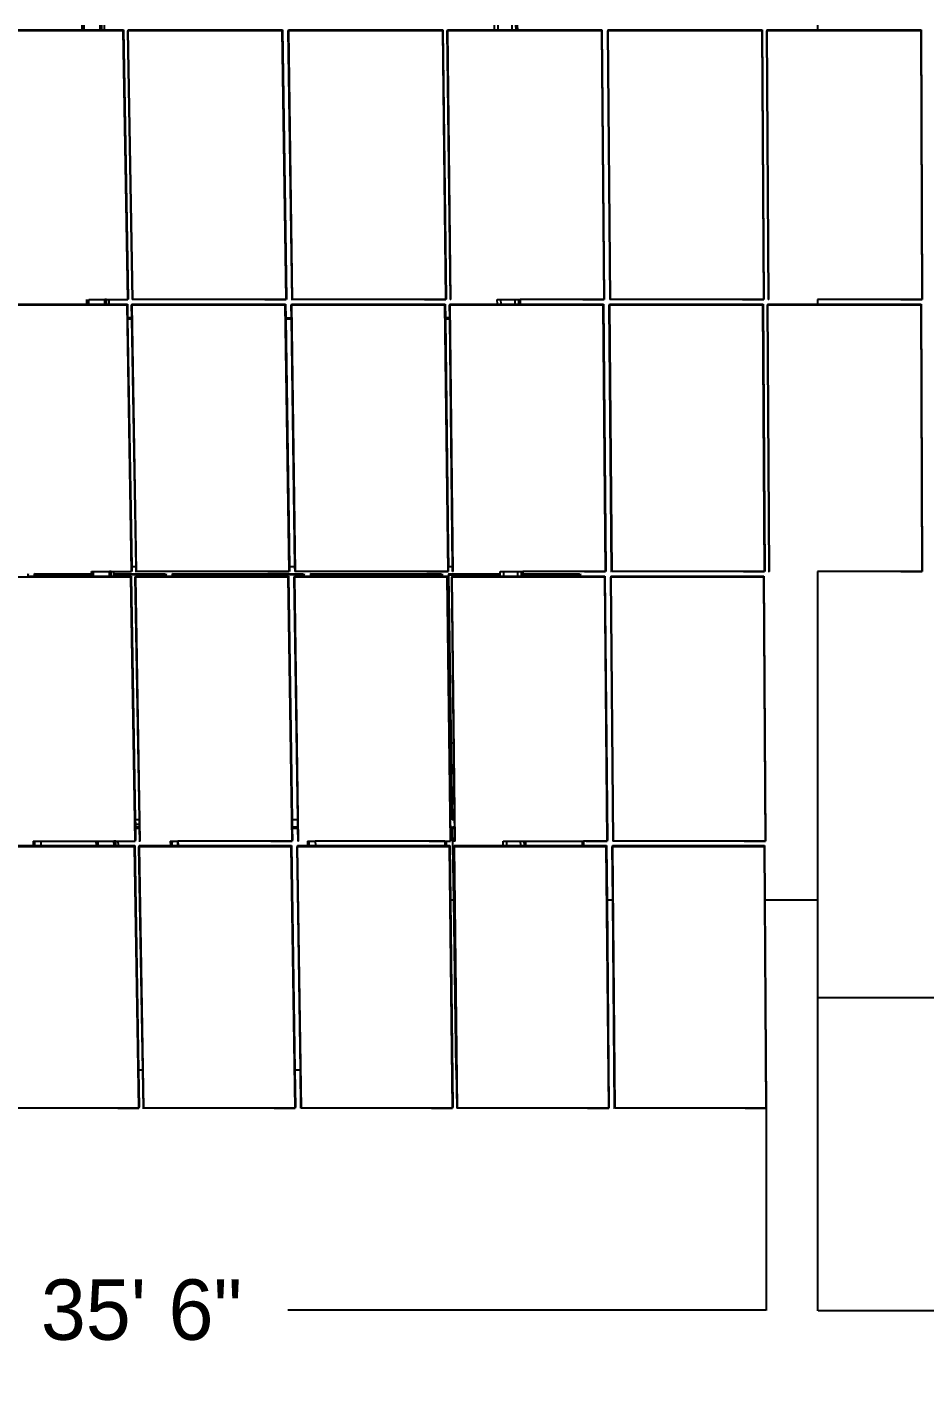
# Model space of a CAD drawing. Header units: inches. Extents: x -877 to 684, y -1170 to 1151.
# Drawn here: x -441 to -84, y -1170 to -625 of the extents above; entities that cross this region are included whole.
import ezdxf

# ---------------------------------------------------------------- set-up
doc = ezdxf.new("R2010")
doc.units = ezdxf.units.IN
doc.header["$MEASUREMENT"] = 0
doc.dimstyles.get("Standard").update_dxf_attribs({"dimtxt": 24, "dimasz": 0.18, "dimexe": 0.18, "dimexo": 0.0625, "dimgap": 0.09, "dimtad": 0, "dimtih": 1, "dimtoh": 1, "dimdec": 4, "dimzin": 0, "dimdsep": 46, "dimtxsty": 'Standard', "dimcen": 0.09, "dimclrd": 1, "dimclre": 1, "dimclrt": 1, "dimadec": 0, "dimazin": 0, "dimtfac": 1, "dimtdec": 4, "dimtofl": 0, "dimtmove": 0, "dimatfit": 3, "dimfxl": 1, "dimtolj": 1, "dimtzin": 0, "dimarcsym": 0})

# ---------------------------------------------------------------- blocks, each defined once
blk = doc.blocks.new('*D2')
at = {"color": 1, "lineweight": -2, "transparency": 16777216}
for p, q in [((-126.76, -841.05), (-126.76, -1134.75)), ((481.08, -841.06), (481.08, -1134.75)), ((-126.58, -1134.57), (119.07, -1134.57)), ((480.9, -1134.57), (235.25, -1134.57))]:
    blk.add_line(p, q, dxfattribs=at)
at = {"color": 1, "transparency": 16777216}
for points in [[(-126.58, -1134.54), (-126.58, -1134.6), (-126.76, -1134.57)], [(480.9, -1134.54), (480.9, -1134.6), (481.08, -1134.57)]]:
    blk.add_solid(points, dxfattribs=at)
at = {"layer": 'Defpoints', "color": 0, "transparency": 16777216}
for p in [(-126.76, -840.99), (481.08, -841), (481.08, -1134.57)]:
    blk.add_point(p, dxfattribs=at)
at = {"color": 1, "transparency": 16777216, "insert": (177.16, -1134.57), "char_height": 24, "attachment_point": 5}
blk.add_mtext('\\A1;44\' 5"', dxfattribs=at)
blk = doc.blocks.new('*D3')
at = {"color": 1, "lineweight": -2, "transparency": 16777216}
for p, q in [((-643.67, -1054.26), (-643.67, -1134.57)), ((-147.19, -1054.28), (-147.19, -1134.57)), ((-643.49, -1134.39), (-453.52, -1134.39)), ((-147.37, -1134.39), (-337.34, -1134.39))]:
    blk.add_line(p, q, dxfattribs=at)
at = {"color": 1, "transparency": 16777216}
for points in [[(-643.49, -1134.36), (-643.49, -1134.42), (-643.67, -1134.39)], [(-147.37, -1134.36), (-147.37, -1134.42), (-147.19, -1134.39)]]:
    blk.add_solid(points, dxfattribs=at)
at = {"layer": 'Defpoints', "color": 0, "transparency": 16777216}
for p in [(-643.67, -1054.2), (-147.19, -1054.21), (-643.67, -1134.39)]:
    blk.add_point(p, dxfattribs=at)
at = {"color": 1, "transparency": 16777216, "insert": (-395.43, -1134.39), "char_height": 24, "attachment_point": 5}
blk.add_mtext('\\A1;35\' 6"', dxfattribs=at)

msp = doc.modelspace()

# ---------------------------------------------------------------- linework, layer by layer
for p, q in [((-463.90943, -625.69983), (-418.9965, -625.70054)), ((-402.69439, -626.08047), (-463.7889, -626.0795)), ((-418.9965, -625.70054), (-419.02962, -623.79256)), ((-418.9965, -625.70054), (-418.25662, -625.70055)), ((-418.25662, -625.70055), (-418.28968, -623.79257)), ((-418.25662, -625.70055), (-411.89367, -625.70065)), ((-411.89367, -625.70065), (-411.92623, -623.79269)), ((-411.89367, -625.70065), (-411.15379, -625.70066)), ((-411.15379, -625.70066), (-411.18629, -623.7927)), ((-411.15379, -625.70066), (-410.28492, -625.70067)), ((-410.31735, -623.79271), (-410.28492, -625.70067)), ((-410.28492, -625.70067), (-402.55864, -625.7008)), ((-402.55864, -625.7008), (-402.69439, -626.08047)), ((-400.87095, -732.88914), (-402.69439, -626.08047)), ((-402.55864, -625.7008), (-400.73642, -732.47534)), ((-400.73516, -625.70214), (-400.87029, -626.08181)), ((-400.87029, -626.08181), (-400.68244, -626.08282)), ((-399.05511, -732.89046), (-400.87029, -626.08181)), ((-400.73516, -625.70214), (-339.38438, -625.7031)), ((-400.68244, -626.08282), (-400.59332, -626.08181)), ((-398.8681, -732.89146), (-400.68244, -626.08282)), ((-339.49882, -626.08278), (-400.59332, -626.08181)), ((-339.38438, -625.7031), (-339.49882, -626.08278)), ((-337.96153, -732.89142), (-339.49882, -626.08278)), ((-339.38438, -625.7031), (-337.84812, -732.47762)), ((-337.01383, -625.7031), (-337.12747, -626.08278)), ((-337.12747, -626.08278), (-336.93963, -626.08378)), ((-335.60092, -732.89142), (-337.12747, -626.08278)), ((-337.01383, -625.7031), (-275.66305, -625.70407)), ((-336.93963, -626.08378), (-336.85051, -626.08278)), ((-335.41392, -732.89242), (-336.93963, -626.08378)), ((-275.75601, -626.08375), (-336.85051, -626.08278)), ((-275.66305, -625.70407), (-275.75601, -626.08375)), ((-274.50736, -732.89238), (-275.75601, -626.08375)), ((-275.66305, -625.70407), (-274.41524, -732.47858)), ((-273.83958, -625.70541), (-273.93192, -626.08509)), ((-273.93192, -626.08509), (-273.74407, -626.08609)), ((-272.69152, -732.89371), (-273.93192, -626.08509)), ((-273.83958, -625.70541), (-255.1875, -625.7057)), ((-273.74407, -626.08609), (-273.65495, -626.08509)), ((-272.50453, -732.89471), (-273.74407, -626.08609)), ((-212.56046, -626.08605), (-273.65495, -626.08509)), ((-255.1875, -625.7057), (-255.20767, -623.79766)), ((-255.1875, -625.7057), (-253.70774, -625.70573)), ((-253.70774, -625.70573), (-253.7278, -623.79769)), ((-253.70774, -625.70573), (-248.08467, -625.70582)), ((-248.08467, -625.70582), (-248.10428, -623.79779)), ((-248.08467, -625.70582), (-246.60492, -625.70584)), ((-246.60492, -625.70584), (-246.62441, -623.79782)), ((-246.60492, -625.70584), (-246.08378, -625.70585)), ((-246.10323, -623.79783), (-246.08378, -625.70585)), ((-246.08378, -625.70585), (-212.48881, -625.70638)), ((-212.48881, -625.70638), (-212.56046, -626.08605)), ((-211.59797, -732.89467), (-212.56046, -626.08605)), ((-212.48881, -625.70638), (-211.52696, -732.48087)), ((-210.11826, -625.70638), (-210.18912, -626.08605)), ((-210.18912, -626.08605), (-210.00127, -626.08706)), ((-209.23736, -732.89467), (-210.18912, -626.08605)), ((-210.11826, -625.70638), (-148.7675, -625.70734)), ((-210.00127, -626.08706), (-209.91215, -626.08605)), ((-209.05036, -732.89566), (-210.00127, -626.08706)), ((-148.81767, -626.08702), (-209.91215, -626.08605)), ((-148.7675, -625.70734), (-148.81767, -626.08702)), ((-148.1438, -732.89563), (-148.81767, -626.08702)), ((-148.7675, -625.70734), (-148.09409, -732.48183)), ((-146.94403, -625.70868), (-146.99358, -626.08836)), ((-146.99358, -626.08836), (-146.80574, -626.08937)), ((-146.32798, -732.89696), (-146.99358, -626.08836)), ((-146.94403, -625.70868), (-126.75554, -625.709)), ((-146.80574, -626.08937), (-146.71661, -626.08836)), ((-146.14099, -732.89795), (-146.80574, -626.08937)), ((-85.62214, -626.08933), (-146.71661, -626.08836)), ((-126.75554, -623.80096), (-126.75554, -625.709)), ((-126.75554, -625.709), (-85.59328, -625.70965)), ((-85.59328, -625.70965), (-85.62214, -626.08933)), ((-85.23443, -732.89791), (-85.62214, -626.08933)), ((-85.59328, -625.70965), (-85.20583, -732.48411)), ((-462.12923, -734.74031), (-417.10354, -734.74102)), ((-401.19666, -735.15579), (-462.00865, -735.15483)), ((-417.10354, -734.74102), (-417.13569, -732.889)), ((-417.10354, -734.74102), (-416.367, -734.74103)), ((-416.367, -734.74103), (-416.3991, -732.88901)), ((-416.3991, -732.88901), (-410.06441, -732.88913)), ((-416.367, -734.74103), (-410.0328, -734.74113)), ((-410.0328, -734.74113), (-410.06441, -732.88913)), ((-409.32781, -732.88914), (-410.06441, -732.88913)), ((-410.0328, -734.74113), (-409.29626, -734.74114)), ((-409.35768, -732.88914), (-400.87092, -732.89047)), ((-409.29626, -734.74114), (-409.32781, -732.88914)), ((-409.32781, -732.88914), (-408.46299, -732.88914)), ((-409.29626, -734.74114), (-408.43151, -734.74116)), ((-408.46299, -732.88914), (-408.43151, -734.74116)), ((-408.46299, -732.88914), (-400.87095, -732.88914)), ((-408.43151, -734.74116), (-401.06204, -734.74127)), ((-401.06204, -734.74127), (-401.19666, -735.15579)), ((-399.38836, -840.98114), (-401.19666, -735.15579)), ((-401.06204, -734.74127), (-400.97134, -740.05129)), ((-400.73642, -732.47534), (-400.87095, -732.88914)), ((-400.87092, -732.89047), (-400.87095, -732.88914)), ((-399.35207, -732.89146), (-399.41954, -732.89146)), ((-399.24699, -734.7426), (-399.381, -735.15712)), ((-399.381, -735.15712), (-399.19401, -735.15811)), ((-399.29774, -740.05129), (-399.381, -735.15712)), ((-399.24699, -734.7426), (-338.17981, -734.74356)), ((-399.19401, -735.15811), (-399.10531, -735.15712)), ((-397.39474, -840.98345), (-399.19401, -735.15811)), ((-399.05511, -732.89046), (-399.14382, -732.89146)), ((-338.29332, -735.15808), (-399.10531, -735.15712)), ((-398.8681, -732.89146), (-399.05511, -732.89046)), ((-337.96153, -732.89142), (-398.77939, -732.89046)), ((-346.44827, -732.89143), (-337.96152, -732.89276)), ((-338.17981, -734.74356), (-338.29332, -735.15808)), ((-336.76854, -840.98341), (-338.29332, -735.15808)), ((-338.17981, -734.74356), (-338.10311, -740.06872)), ((-337.84812, -732.47762), (-337.96153, -732.89142)), ((-337.96152, -732.89276), (-337.96153, -732.89142)), ((-335.89789, -732.89242), (-335.96536, -732.89242)), ((-335.82022, -734.74356), (-335.93294, -735.15808)), ((-335.93294, -735.15808), (-335.74596, -735.15907)), ((-335.86265, -740.07057), (-335.93294, -735.15808)), ((-335.82022, -734.74356), (-274.75305, -734.74452)), ((-335.74596, -735.15907), (-335.65725, -735.15808)), ((-334.23266, -840.9844), (-335.74596, -735.15907)), ((-335.60092, -732.89142), (-335.68964, -732.89242)), ((-274.84527, -735.15904), (-335.65725, -735.15808)), ((-335.41392, -732.89242), (-335.60092, -732.89142)), ((-274.50736, -732.89238), (-335.32521, -732.89142)), ((-282.99409, -732.89239), (-274.50734, -732.89372)), ((-274.75305, -734.74452), (-274.84527, -735.15904)), ((-273.60647, -840.98436), (-274.84527, -735.15904)), ((-274.75305, -734.74452), (-274.69118, -740.0318)), ((-274.41524, -732.47858), (-274.50736, -732.89238)), ((-274.50734, -732.89372), (-274.50736, -732.89238)), ((-272.98849, -732.89471), (-273.05596, -732.89471)), ((-272.938, -734.74584), (-273.02961, -735.16036)), ((-273.02961, -735.16036), (-272.84263, -735.16136)), ((-272.97295, -740.03322), (-273.02961, -735.16036)), ((-272.938, -734.74584), (-254.0346, -734.74614)), ((-272.84263, -735.16136), (-272.75392, -735.16036)), ((-271.61286, -840.98666), (-272.84263, -735.16136)), ((-272.69152, -732.89371), (-272.78024, -732.89471)), ((-211.94195, -735.16132), (-272.75392, -735.16036)), ((-272.50453, -732.89471), (-272.69152, -732.89371)), ((-254.0346, -734.74614), (-254.05418, -732.89405)), ((-254.05418, -732.89405), (-252.581, -732.89408)), ((-254.0346, -734.74614), (-252.56153, -734.74616)), ((-252.56153, -734.74616), (-252.581, -732.89408)), ((-252.581, -732.89408), (-246.9829, -732.89418)), ((-252.56153, -734.74616), (-246.96386, -734.74625)), ((-246.96386, -734.74625), (-246.9829, -732.89418)), ((-246.9829, -732.89418), (-245.50972, -732.89421)), ((-246.96386, -734.74625), (-245.49079, -734.74627)), ((-245.49079, -734.74627), (-245.50972, -732.89421)), ((-245.50972, -732.89421), (-244.99101, -732.89422)), ((-245.49079, -734.74627), (-244.97213, -734.74628)), ((-244.99101, -732.89422), (-244.97213, -734.74628)), ((-211.59797, -732.89467), (-244.99101, -732.89422)), ((-244.97213, -734.74628), (-211.87084, -734.7468)), ((-220.0847, -732.89467), (-211.59795, -732.89601)), ((-211.87084, -734.7468), (-211.94195, -735.16132)), ((-210.98667, -840.98663), (-211.94195, -735.16132)), ((-211.87084, -734.7468), (-210.9162, -840.53863)), ((-211.52696, -732.48087), (-211.59797, -732.89467)), ((-211.59795, -732.89601), (-211.59797, -732.89467)), ((-209.53433, -732.89567), (-209.60179, -732.89567)), ((-209.51125, -734.7468), (-209.58157, -735.16132)), ((-209.58157, -735.16132), (-209.39459, -735.16232)), ((-208.63693, -840.98663), (-209.58157, -735.16132)), ((-209.51125, -734.7468), (-148.44409, -734.74776)), ((-209.39459, -735.16232), (-209.30588, -735.16132)), ((-208.4508, -840.98761), (-209.39459, -735.16232)), ((-209.23736, -732.89467), (-209.32608, -732.89567)), ((-148.49392, -735.16228), (-209.30588, -735.16132)), ((-209.05036, -732.89566), (-209.23736, -732.89467)), ((-148.1438, -732.89563), (-208.96164, -732.89467)), ((-156.63054, -732.89563), (-148.14379, -732.89697)), ((-148.44409, -734.74776), (-148.49392, -735.16228)), ((-147.82461, -840.98758), (-148.49392, -735.16228)), ((-148.44409, -734.74776), (-147.77523, -840.53958)), ((-148.09409, -732.48183), (-148.1438, -732.89563)), ((-148.14379, -732.89697), (-148.1438, -732.89563)), ((-146.62495, -732.89795), (-146.69242, -732.89795)), ((-146.62906, -734.74775), (-146.67827, -735.16227)), ((-146.67827, -735.16227), (-146.4913, -735.16327)), ((-146.01715, -840.98757), (-146.67827, -735.16227)), ((-146.62906, -734.74775), (-126.75554, -734.74806)), ((-146.4913, -735.16327), (-146.40258, -735.16227)), ((-145.83102, -840.98855), (-146.4913, -735.16327)), ((-146.32798, -732.89696), (-146.4167, -732.89795)), ((-85.59062, -735.16323), (-146.40258, -735.16227)), ((-146.14099, -732.89795), (-146.32798, -732.89696)), ((-126.75554, -732.89731), (-126.75554, -734.74806)), ((-85.23443, -732.89791), (-126.75554, -732.89731)), ((-126.75554, -734.74806), (-85.5619, -734.74871)), ((-93.72117, -732.89792), (-85.23443, -732.89925)), ((-85.5619, -734.74871), (-85.59062, -735.16323)), ((-85.20484, -840.98852), (-85.59062, -735.16323)), ((-85.5619, -734.74871), (-85.17638, -840.54051)), ((-85.20583, -732.48411), (-85.23443, -732.89791)), ((-85.23443, -732.89925), (-85.23443, -732.89791)), ((-400.97134, -740.05129), (-399.29774, -740.05129)), ((-400.97134, -740.05129), (-400.97117, -740.06139)), ((-400.97117, -740.06139), (-399.29755, -740.06278)), ((-400.97117, -740.06139), (-400.96311, -740.53286)), ((-400.96311, -740.53286), (-399.28953, -740.53425)), ((-400.96311, -740.53286), (-399.28043, -839.0417)), ((-399.29755, -740.06278), (-399.29774, -740.05129)), ((-399.28953, -740.53425), (-399.29755, -740.06278)), ((-397.61387, -839.04306), (-399.28953, -740.53425)), ((-338.10311, -740.06872), (-335.86265, -740.07057)), ((-338.10311, -740.06872), (-338.09632, -740.54017)), ((-338.09632, -740.54017), (-335.85591, -740.54202)), ((-338.09632, -740.54017), (-336.67746, -839.04895)), ((-335.85591, -740.54202), (-335.86265, -740.07057)), ((-334.44645, -839.05077), (-335.85591, -740.54202)), ((-274.69118, -740.0318), (-272.97295, -740.03322)), ((-274.69118, -740.0318), (-274.68566, -740.50322)), ((-274.68566, -740.50322), (-272.96747, -740.50465)), ((-274.68566, -740.50322), (-273.61682, -831.84201)), ((-272.96747, -740.50465), (-272.97295, -740.03322)), ((-271.82192, -839.01396), (-272.96747, -740.50465)), ((-273.61682, -831.84201), (-273.50767, -839.01258)), ((-273.61682, -831.84201), (-273.51508, -840.53636)), ((-397.61387, -839.04306), (-399.28043, -839.0417)), ((-399.28043, -839.0417), (-399.25495, -840.53315)), ((-397.58088, -840.98246), (-397.61387, -839.04306)), ((-334.44645, -839.05077), (-336.67746, -839.04895)), ((-336.67746, -839.04895), (-336.65605, -840.53541)), ((-334.4188, -840.98341), (-334.44645, -839.05077)), ((-271.82192, -839.01396), (-273.50767, -839.01258)), ((-271.79899, -840.98568), (-271.82192, -839.01396)), ((-399.71272, -843.22698), (-460.2448, -843.22603)), ((-440.85447, -842.77763), (-440.65869, -842.77763)), ((-440.52507, -841.82421), (-440.67002, -842.32625)), ((-440.5182, -841.82429), (-440.67002, -842.32625)), ((-440.67002, -842.32625), (-440.65869, -842.77763)), ((-440.67002, -842.32625), (-440.65868, -842.77763)), ((-440.65869, -842.77763), (-440.49429, -842.77763)), ((-440.52454, -841.84525), (-440.52507, -841.82421)), ((-440.49429, -842.77763), (-440.5182, -841.82429)), ((-440.49429, -842.77763), (-438.11575, -842.77767)), ((-438.1948, -842.28519), (-438.12805, -842.28524)), ((-437.98393, -841.78321), (-438.12805, -842.28524)), ((-438.12805, -842.28524), (-415.23623, -842.304)), ((-438.12805, -842.28524), (-438.11575, -842.77767)), ((-438.11575, -842.77767), (-415.228, -842.77803)), ((-437.98393, -841.78321), (-415.24495, -841.80185)), ((-415.24495, -841.80185), (-415.2592, -840.98101)), ((-415.2592, -840.98101), (-414.52592, -840.98103)), ((-415.23623, -842.304), (-415.24495, -841.80185)), ((-415.228, -842.77803), (-415.23623, -842.304)), ((-415.228, -842.77803), (-414.49478, -842.77804)), ((-414.49478, -842.77804), (-414.52592, -840.98103)), ((-414.52592, -840.98103), (-408.21972, -840.98114)), ((-414.49478, -842.77804), (-408.18906, -842.77814)), ((-408.18906, -842.77814), (-408.21972, -840.98114)), ((-407.48644, -840.98115), (-408.21972, -840.98114)), ((-408.18906, -842.77814), (-407.45583, -842.77815)), ((-407.83603, -840.98115), (-399.38834, -840.98247)), ((-407.45583, -842.77815), (-407.48644, -840.98115)), ((-407.48644, -840.98115), (-406.62571, -840.98115)), ((-407.45583, -842.77815), (-406.59517, -842.77816)), ((-406.62571, -840.98115), (-399.38836, -840.98114)), ((-406.62571, -840.98115), (-406.61164, -841.80893)), ((-406.61164, -841.80893), (-386.01368, -841.82581)), ((-406.61164, -841.80893), (-406.60311, -842.31108)), ((-406.60311, -842.31108), (-406.59517, -842.77816)), ((-386.4135, -842.32763), (-406.60311, -842.31108)), ((-406.59517, -842.77816), (-399.57922, -842.77827)), ((-399.57922, -842.77827), (-399.71272, -843.22698)), ((-397.91936, -948.08254), (-399.71272, -843.22698)), ((-399.57922, -842.77827), (-397.92294, -939.65289)), ((-399.25495, -840.53315), (-399.38836, -840.98114)), ((-399.38834, -840.98247), (-399.38836, -840.98114)), ((-397.87647, -840.98345), (-397.94363, -840.98345)), ((-397.77251, -842.77959), (-397.90541, -843.2283)), ((-397.90541, -843.2283), (-397.71929, -843.22928)), ((-396.26368, -939.65424), (-397.90541, -843.2283)), ((-397.77251, -842.77959), (-386.3158, -842.77977)), ((-397.71929, -843.22928), (-397.63099, -843.2283)), ((-395.93487, -948.08482), (-397.71929, -843.22928)), ((-397.58088, -840.98246), (-397.66918, -840.98345)), ((-337.09892, -843.22925), (-397.63099, -843.2283)), ((-397.39474, -840.98345), (-397.58088, -840.98246)), ((-336.76854, -840.98341), (-397.30643, -840.98246)), ((-386.4135, -842.32763), (-386.32534, -842.3261)), ((-386.32534, -842.3261), (-386.18181, -842.32658)), ((-386.32534, -842.3261), (-386.3158, -842.77977)), ((-386.3158, -842.77977), (-386.13054, -842.77977)), ((-386.18181, -842.32658), (-386.14045, -842.32693)), ((-386.14068, -842.32785), (-386.13079, -842.77977)), ((-386.14045, -842.32693), (-386.00658, -841.82498)), ((-386.14045, -842.32693), (-386.01368, -841.82581)), ((-386.14045, -842.32693), (-386.13054, -842.77977)), ((-386.13054, -842.77977), (-385.98571, -842.77977)), ((-386.01368, -841.82581), (-386.01316, -841.84965)), ((-386.00658, -841.82498), (-385.98571, -842.77977)), ((-385.98571, -842.77977), (-385.7702, -842.77978)), ((-385.6532, -841.82514), (-385.78008, -842.32718)), ((-385.64633, -841.82522), (-385.78008, -842.32718)), ((-385.78008, -842.32718), (-385.7702, -842.77978)), ((-385.78008, -842.32718), (-385.77019, -842.77978)), ((-385.7702, -842.77978), (-385.62549, -842.77978)), ((-385.65268, -841.84903), (-385.6532, -841.82514)), ((-385.62549, -842.77978), (-385.64633, -841.82522)), ((-385.62549, -842.77978), (-383.2272, -842.77982)), ((-383.30468, -842.28612), (-383.23792, -842.28617)), ((-383.11187, -841.78415), (-383.23792, -842.28617)), ((-383.23792, -842.28617), (-383.2272, -842.77982)), ((-331.52361, -842.32856), (-383.23792, -842.28617)), ((-383.2272, -842.77982), (-336.98633, -842.78054)), ((-383.11187, -841.78415), (-331.14186, -841.82674)), ((-345.21621, -840.98342), (-336.76852, -840.98474)), ((-336.98633, -842.78054), (-337.09892, -843.22925)), ((-335.58649, -948.08479), (-337.09892, -843.22925)), ((-336.98633, -842.78054), (-335.58943, -939.66008)), ((-336.65605, -840.53541), (-336.76854, -840.98341)), ((-336.76852, -840.98474), (-336.76854, -840.98341)), ((-334.7144, -840.9844), (-334.78155, -840.9844)), ((-334.63759, -842.78054), (-334.7494, -843.22925)), ((-334.7494, -843.22925), (-334.56328, -843.23023)), ((-333.36815, -939.66188), (-334.7494, -843.22925)), ((-334.63759, -842.78054), (-331.42738, -842.78059)), ((-334.56328, -843.23023), (-334.47498, -843.22925)), ((-333.06222, -948.08576), (-334.56328, -843.23023)), ((-334.4188, -840.98341), (-334.50711, -840.9844)), ((-273.94291, -843.2302), (-334.47498, -843.22925)), ((-334.23266, -840.9844), (-334.4188, -840.98341)), ((-273.60647, -840.98436), (-334.14435, -840.98341)), ((-331.52361, -842.32856), (-331.43551, -842.32703)), ((-331.43551, -842.32703), (-331.29196, -842.32751)), ((-331.43551, -842.32703), (-331.42738, -842.78059)), ((-331.42738, -842.78059), (-331.24216, -842.78059)), ((-331.29196, -842.32751), (-331.25059, -842.32786)), ((-331.25079, -842.32878), (-331.24237, -842.78059)), ((-331.25059, -842.32786), (-331.13479, -841.82591)), ((-331.25059, -842.32786), (-331.14186, -841.82674)), ((-331.25059, -842.32786), (-331.24216, -842.78059)), ((-331.24216, -842.78059), (-331.11702, -842.78059)), ((-331.14186, -841.82674), (-331.14135, -841.85432)), ((-331.13479, -841.82591), (-331.11702, -842.78059)), ((-331.11702, -842.78059), (-330.88178, -842.7806)), ((-330.78138, -841.82607), (-330.8902, -842.32811)), ((-330.77452, -841.82615), (-330.8902, -842.32811)), ((-330.8902, -842.32811), (-330.88178, -842.7806)), ((-330.8902, -842.32811), (-330.88177, -842.7806)), ((-330.88178, -842.7806), (-330.75677, -842.7806)), ((-330.78087, -841.85371), (-330.78138, -841.82607)), ((-330.75677, -842.7806), (-330.77452, -841.82615)), ((-330.75677, -842.7806), (-328.33873, -842.78064)), ((-328.4146, -842.28705), (-328.34784, -842.28711)), ((-328.23986, -841.78508), (-328.34784, -842.28711)), ((-328.34784, -842.28711), (-328.33873, -842.78064)), ((-276.63377, -842.32949), (-328.34784, -842.28711)), ((-328.33873, -842.78064), (-276.53901, -842.78145)), ((-328.23986, -841.78508), (-276.27009, -841.82767)), ((-282.05414, -840.98437), (-273.60645, -840.98569)), ((-276.63377, -842.32949), (-276.54572, -842.32796)), ((-276.54572, -842.32796), (-276.40216, -842.32844)), ((-276.54572, -842.32796), (-276.53901, -842.78145)), ((-276.53901, -842.78145), (-276.35383, -842.78145)), ((-276.40216, -842.32844), (-276.36079, -842.3288)), ((-276.36096, -842.32971), (-276.354, -842.78145)), ((-276.36079, -842.3288), (-276.26306, -841.82684)), ((-276.36079, -842.3288), (-276.27009, -841.82767)), ((-276.36079, -842.3288), (-276.35383, -842.78145)), ((-276.35383, -842.78145), (-276.24839, -842.78145)), ((-276.27009, -841.82767), (-276.26959, -841.8604)), ((-276.26306, -841.82684), (-276.24839, -842.78145)), ((-276.24839, -842.78145), (-275.99341, -842.78145)), ((-275.90961, -841.827), (-276.00036, -842.32904)), ((-275.90275, -841.82708), (-276.00036, -842.32904)), ((-276.00036, -842.32904), (-275.99341, -842.78145)), ((-276.00036, -842.32904), (-275.9934, -842.78145)), ((-275.99341, -842.78145), (-275.8881, -842.78146)), ((-275.90911, -841.8598), (-275.90961, -841.827)), ((-275.8881, -842.78146), (-275.90275, -841.82708)), ((-275.8881, -842.78146), (-273.85142, -842.78149)), ((-273.85142, -842.78149), (-273.94291, -843.2302)), ((-272.71384, -948.08573), (-273.94291, -843.2302)), ((-273.85142, -842.78149), (-272.62316, -947.60417)), ((-273.51508, -840.53636), (-273.60647, -840.98436)), ((-273.60645, -840.98569), (-273.60647, -840.98436)), ((-273.52457, -842.28798), (-273.45781, -842.28804)), ((-273.3679, -841.78601), (-273.45781, -842.28804)), ((-273.45781, -842.28804), (-252.89737, -842.30489)), ((-273.45781, -842.28804), (-271.97618, -939.62486)), ((-273.3679, -841.78601), (-252.90268, -841.80278)), ((-272.0946, -840.98666), (-272.16175, -840.98666)), ((-272.04472, -842.7828), (-272.13561, -843.23151)), ((-272.13561, -843.23151), (-271.9495, -843.2325)), ((-271.01317, -939.62565), (-272.13561, -843.23151)), ((-272.04472, -842.7828), (-252.89232, -842.7831)), ((-271.9495, -843.2325), (-271.86119, -843.23151)), ((-270.72936, -948.08801), (-271.9495, -843.2325)), ((-271.79899, -840.98568), (-271.88731, -840.98666)), ((-211.32914, -843.23246), (-271.86119, -843.23151)), ((-271.61286, -840.98666), (-271.79899, -840.98568)), ((-252.90268, -841.80278), (-252.91132, -840.98602)), ((-252.91132, -840.98602), (-251.44476, -840.98605)), ((-252.89737, -842.30489), (-252.90268, -841.80278)), ((-252.89232, -842.7831), (-252.89737, -842.30489)), ((-252.89232, -842.7831), (-251.42587, -842.78313)), ((-251.42587, -842.78313), (-251.44476, -840.98605)), ((-251.44476, -840.98605), (-245.87184, -840.98615)), ((-251.42587, -842.78313), (-245.85337, -842.78321)), ((-245.85337, -842.78321), (-245.87184, -840.98615)), ((-245.87184, -840.98615), (-244.40529, -840.98618)), ((-245.85337, -842.78321), (-244.38693, -842.78324)), ((-244.38693, -842.78324), (-244.40529, -840.98618)), ((-244.40529, -840.98618), (-243.88903, -840.98619)), ((-244.38693, -842.78324), (-243.87071, -842.78324)), ((-243.88903, -840.98619), (-243.88063, -841.81018)), ((-210.98667, -840.98663), (-243.88903, -840.98619)), ((-243.88063, -841.81018), (-221.39837, -841.8286)), ((-243.88063, -841.81018), (-243.87551, -842.31228)), ((-243.87551, -842.31228), (-243.87071, -842.78324)), ((-221.74398, -842.33043), (-243.87551, -842.31228)), ((-243.87071, -842.78324), (-221.65068, -842.78359)), ((-221.74398, -842.33043), (-221.65598, -842.32889)), ((-221.65598, -842.32889), (-221.51241, -842.32937)), ((-221.65598, -842.32889), (-221.65068, -842.78359)), ((-221.65068, -842.78359), (-221.46553, -842.78359)), ((-221.51241, -842.32937), (-221.47104, -842.32973)), ((-221.47117, -842.33064), (-221.46567, -842.78359)), ((-221.47104, -842.32973), (-221.39137, -841.82777)), ((-221.47104, -842.32973), (-221.39837, -841.8286)), ((-221.47104, -842.32973), (-221.46553, -842.78359)), ((-221.46553, -842.78359), (-221.37979, -842.78359)), ((-221.39837, -841.8286), (-221.39788, -841.86883)), ((-221.39137, -841.82777), (-221.37979, -842.78359)), ((-221.37979, -842.78359), (-221.10508, -842.7836)), ((-221.03789, -841.82793), (-221.11057, -842.32997)), ((-221.03102, -841.82801), (-221.11057, -842.32997)), ((-221.11057, -842.32997), (-221.10508, -842.7836)), ((-221.11057, -842.32997), (-221.10507, -842.7836)), ((-221.10508, -842.7836), (-221.01947, -842.7836)), ((-221.0374, -841.86826), (-221.03789, -841.82793)), ((-221.01947, -842.7836), (-221.03102, -841.82801)), ((-221.01947, -842.7836), (-211.25855, -842.78375)), ((-219.43434, -840.98663), (-210.98666, -840.98795)), ((-211.25855, -842.78375), (-211.32914, -843.23246)), ((-210.38098, -948.08797), (-211.32914, -843.23246)), ((-211.25855, -842.78375), (-210.31103, -947.60641)), ((-210.9162, -840.53863), (-210.98667, -840.98663)), ((-210.98666, -840.98795), (-210.98667, -840.98663)), ((-208.93253, -840.98761), (-208.99969, -840.98761)), ((-208.90982, -842.78375), (-208.97962, -843.23246)), ((-208.97962, -843.23246), (-208.7935, -843.23345)), ((-208.042, -948.08797), (-208.97962, -843.23246)), ((-208.90982, -842.78375), (-148.12365, -842.7847)), ((-208.7935, -843.23345), (-208.7052, -843.23246)), ((-207.85673, -948.08895), (-208.7935, -843.23345)), ((-208.63693, -840.98663), (-208.72524, -840.98761)), ((-148.17314, -843.23341), (-208.7052, -843.23246)), ((-208.4508, -840.98761), (-208.63693, -840.98663)), ((-147.82461, -840.98758), (-208.36248, -840.98663)), ((-156.27228, -840.98758), (-147.8246, -840.9889)), ((-148.12365, -842.7847), (-148.17314, -843.23341)), ((-147.50835, -948.08891), (-148.17314, -843.23341)), ((-148.12365, -842.7847), (-147.4593, -947.60735)), ((-147.77523, -840.53958), (-147.82461, -840.98758)), ((-147.8246, -840.9889), (-147.82461, -840.98758)), ((-146.31276, -840.98855), (-146.37992, -840.98855)), ((-146.01715, -840.98757), (-146.10547, -840.98855)), ((-145.83102, -840.98855), (-146.01715, -840.98757)), ((-126.75554, -840.98792), (-126.75554, -971.57215)), ((-85.20484, -840.98852), (-126.75554, -840.98792)), ((-93.65251, -840.98852), (-85.20484, -840.98984)), ((-85.17638, -840.54051), (-85.20484, -840.98852)), ((-85.20484, -840.98984), (-85.20484, -840.98852)), ((-396.26368, -939.65424), (-397.92294, -939.65289)), ((-397.92294, -939.65289), (-397.89354, -941.37282)), ((-397.89354, -941.37282), (-396.23442, -941.37282)), ((-397.89354, -941.37282), (-397.8767, -942.35737)), ((-397.8767, -942.35737), (-396.21764, -942.35872)), ((-397.8767, -942.35737), (-397.86761, -942.88944)), ((-397.86761, -942.88944), (-396.20858, -942.89079)), ((-397.86761, -942.88944), (-397.78705, -947.60098)), ((-396.23442, -941.37282), (-396.26368, -939.65424)), ((-396.21764, -942.35872), (-396.23442, -941.37282)), ((-396.20858, -942.89079), (-396.21764, -942.35872)), ((-396.12016, -948.08384), (-396.20858, -942.89079)), ((-333.36815, -939.66188), (-335.58943, -939.66008)), ((-335.58943, -939.66008), (-335.55044, -942.36457)), ((-335.55044, -942.36457), (-333.32941, -942.36637)), ((-335.55044, -942.36457), (-335.54277, -942.89662)), ((-335.54277, -942.89662), (-333.32179, -942.89843)), ((-335.54277, -942.89662), (-335.4749, -947.60323)), ((-333.32941, -942.36637), (-333.36815, -939.66188)), ((-333.32179, -942.89843), (-333.32941, -942.36637)), ((-333.24751, -948.08479), (-333.32179, -942.89843)), ((-271.99327, -942.86139), (-271.92691, -942.86144)), ((-271.01317, -939.62565), (-271.97618, -939.62486)), ((-271.83804, -942.32949), (-271.92691, -942.86144)), ((-271.92691, -942.86144), (-270.97548, -942.86221)), ((-271.92691, -942.86144), (-271.48988, -971.57215)), ((-271.83804, -942.32949), (-270.98168, -942.33018)), ((-270.98168, -942.33018), (-271.01317, -939.62565)), ((-270.97548, -942.86221), (-270.98168, -942.33018)), ((-270.91464, -948.08703), (-270.97548, -942.86221)), ((-438.55589, -948.08196), (-438.51205, -949.82496)), ((-438.55589, -948.08196), (-438.37188, -948.08196)), ((-438.37203, -948.08196), (-438.32821, -949.82496)), ((-438.37188, -948.08196), (-438.3281, -949.82496)), ((-438.37188, -948.08196), (-438.20837, -948.08197)), ((-438.20837, -948.08197), (-438.16462, -949.82497)), ((-438.20837, -948.08197), (-438.01381, -948.08197)), ((-438.01381, -948.08197), (-437.97008, -949.82497)), ((-438.01381, -948.08197), (-437.85043, -948.08197)), ((-438.01367, -948.08197), (-437.96989, -949.82497)), ((-437.80672, -949.82497), (-437.85043, -948.08197)), ((-437.85043, -948.08197), (-435.48659, -948.08202)), ((-435.48659, -948.08202), (-435.44307, -949.82501)), ((-435.48659, -948.08202), (-413.3999, -948.08242)), ((-413.36964, -949.82535), (-413.3999, -948.08242)), ((-413.3999, -948.08242), (-412.66991, -948.08243)), ((-412.6397, -949.82536), (-412.66991, -948.08243)), ((-412.66991, -948.08243), (-406.39195, -948.08254)), ((-406.3622, -949.82546), (-406.39195, -948.08254)), ((-405.66195, -948.08254), (-406.39195, -948.08254)), ((-406.32832, -948.08254), (-397.91934, -948.08385)), ((-405.63226, -949.82547), (-405.66195, -948.08254)), ((-405.66195, -948.08254), (-404.80527, -948.08254)), ((-404.80527, -948.08254), (-404.77564, -949.82549)), ((-404.80527, -948.08254), (-397.91936, -948.08254)), ((-397.78705, -947.60098), (-397.91936, -948.08254)), ((-397.91934, -948.08385), (-397.91936, -948.08254)), ((-396.4144, -948.08482), (-396.48125, -948.08482)), ((-396.12016, -948.08384), (-396.20806, -948.08482)), ((-395.93487, -948.08482), (-396.12016, -948.08384)), ((-384.00947, -948.08406), (-383.9713, -949.82708)), ((-384.00947, -948.08406), (-383.82549, -948.08407)), ((-383.82561, -948.08407), (-383.78746, -949.82709)), ((-383.82549, -948.08407), (-383.78738, -949.82709)), ((-383.82549, -948.08407), (-383.68156, -948.08407)), ((-383.68156, -948.08407), (-383.64346, -949.82709)), ((-383.68156, -948.08407), (-383.46739, -948.08407)), ((-383.46739, -948.08407), (-383.42932, -949.82709)), ((-383.46739, -948.08407), (-383.32359, -948.08408)), ((-383.46726, -948.08407), (-383.42914, -949.82709)), ((-383.31163, -948.63176), (-383.32359, -948.08408)), ((-383.32359, -948.08408), (-383.31163, -948.08408)), ((-383.31163, -948.08408), (-383.31163, -948.63176)), ((-383.31163, -948.08408), (-381.10499, -948.08412)), ((-383.28553, -949.82709), (-383.31163, -948.63176)), ((-381.10499, -948.08412), (-381.10499, -949.82713)), ((-381.10499, -948.08412), (-380.94012, -948.08412)), ((-380.94012, -948.08412), (-380.90227, -949.82713)), ((-335.58649, -948.08479), (-380.94012, -948.08412)), ((-343.99545, -948.08479), (-335.58647, -948.0861)), ((-335.4749, -947.60323), (-335.58649, -948.08479)), ((-335.58647, -948.0861), (-335.58649, -948.08479)), ((-333.54175, -948.08576), (-333.6086, -948.08576)), ((-333.24751, -948.08479), (-333.33541, -948.08576)), ((-333.06222, -948.08576), (-333.24751, -948.08479)), ((-329.46314, -948.08485), (-329.43063, -949.8279)), ((-329.46314, -948.08485), (-329.27919, -948.08486)), ((-329.27928, -948.08486), (-329.24679, -949.8279)), ((-329.27919, -948.08486), (-329.24674, -949.8279)), ((-329.27919, -948.08486), (-329.15483, -948.08486)), ((-329.15483, -948.08486), (-329.12239, -949.8279)), ((-329.15483, -948.08486), (-328.92105, -948.08486)), ((-328.92105, -948.08486), (-328.88864, -949.8279)), ((-328.92105, -948.08486), (-328.79683, -948.08487)), ((-328.92093, -948.08486), (-328.88847, -949.8279)), ((-328.76443, -949.82791), (-328.79683, -948.08487)), ((-328.79683, -948.08487), (-326.39373, -948.08491)), ((-326.39373, -948.08491), (-326.36154, -949.82794)), ((-274.91685, -948.08573), (-326.39373, -948.08491)), ((-281.1228, -948.08573), (-272.71382, -948.08704)), ((-274.91685, -948.08573), (-274.89, -949.82874)), ((-274.91685, -948.08573), (-274.73293, -948.08573)), ((-274.73299, -948.08573), (-274.70616, -949.82875)), ((-274.73293, -948.08573), (-274.70614, -949.82875)), ((-274.73293, -948.08573), (-274.62815, -948.08573)), ((-274.62815, -948.08573), (-274.60137, -949.82875)), ((-274.62815, -948.08573), (-274.37476, -948.08573)), ((-274.37476, -948.08573), (-274.34801, -949.82875)), ((-274.37476, -948.08573), (-274.27011, -948.08573)), ((-274.37464, -948.08573), (-274.34785, -949.82875)), ((-274.24337, -949.82875), (-274.27011, -948.08573)), ((-274.27011, -948.08573), (-272.71384, -948.08573)), ((-272.62316, -947.60417), (-272.71384, -948.08573)), ((-272.71382, -948.08704), (-272.71384, -948.08573)), ((-271.20889, -948.08801), (-271.27574, -948.08801)), ((-270.91464, -948.08703), (-271.00255, -948.08801)), ((-270.72936, -948.08801), (-270.91464, -948.08703)), ((-251.76049, -949.83038), (-251.77892, -948.08738)), ((-251.77892, -948.08738), (-250.31893, -948.0874)), ((-250.30061, -949.8304), (-250.31893, -948.0874)), ((-250.31893, -948.0874), (-244.77097, -948.08751)), ((-244.75305, -949.83049), (-244.77097, -948.08751)), ((-244.77097, -948.08751), (-243.31098, -948.08753)), ((-243.29317, -949.83051), (-243.31098, -948.08753)), ((-243.31098, -948.08753), (-242.79715, -948.08754)), ((-242.79715, -948.08754), (-242.77938, -949.83052)), ((-242.79715, -948.08754), (-220.37059, -948.08795)), ((-220.37059, -948.08795), (-220.34941, -949.83087)), ((-220.37059, -948.08795), (-220.1867, -948.08795)), ((-220.18674, -948.08795), (-220.16557, -949.83087)), ((-220.1867, -948.08795), (-220.16557, -949.83087)), ((-220.1867, -948.08795), (-220.1015, -948.08795)), ((-220.1015, -948.08795), (-220.08038, -949.83087)), ((-220.1015, -948.08795), (-219.8285, -948.08796)), ((-219.8285, -948.08796), (-219.80741, -949.83088)), ((-219.8285, -948.08796), (-219.74342, -948.08796)), ((-219.82839, -948.08796), (-219.80726, -949.83088)), ((-219.72234, -949.83088), (-219.74342, -948.08796)), ((-210.38098, -948.08797), (-219.74342, -948.08796)), ((-218.78994, -948.08798), (-210.38097, -948.08929)), ((-210.31103, -947.60641), (-210.38098, -948.08797)), ((-210.38097, -948.08929), (-210.38098, -948.08797)), ((-208.33625, -948.08895), (-208.4031, -948.08895)), ((-208.042, -948.08797), (-208.12991, -948.08895)), ((-207.85673, -948.08895), (-208.042, -948.08797)), ((-147.50835, -948.08891), (-207.76882, -948.08797)), ((-155.91731, -948.08892), (-147.50834, -948.09023)), ((-147.4593, -947.60735), (-147.50835, -948.08891)), ((-147.50834, -948.09023), (-147.50835, -948.08891)), ((-458.61774, -949.82465), (-438.51205, -949.82496)), ((-398.24237, -950.30784), (-458.4971, -950.3069)), ((-438.51205, -949.82496), (-438.3281, -949.82496)), ((-438.3281, -949.82496), (-438.16462, -949.82497)), ((-438.16462, -949.82497), (-437.97008, -949.82497)), ((-437.97008, -949.82497), (-437.80672, -949.82497)), ((-437.80672, -949.82497), (-435.44307, -949.82501)), ((-435.44307, -949.82501), (-413.36964, -949.82535)), ((-413.36964, -949.82535), (-412.6397, -949.82536)), ((-412.6397, -949.82536), (-406.3622, -949.82546)), ((-406.3622, -949.82546), (-405.63226, -949.82547)), ((-405.63226, -949.82547), (-404.77564, -949.82549)), ((-404.77564, -949.82549), (-398.10997, -949.82559)), ((-398.10997, -949.82559), (-398.24237, -950.30784)), ((-396.46376, -1054.20688), (-398.24237, -950.30784)), ((-398.10997, -949.82559), (-396.58271, -1039.07325)), ((-396.31154, -949.82689), (-396.44335, -950.30915)), ((-396.44335, -950.30915), (-396.25808, -950.31012)), ((-394.93067, -1039.07458), (-396.44335, -950.30915)), ((-396.31154, -949.82689), (-383.9713, -949.82708)), ((-396.25808, -950.31012), (-396.17018, -950.30915)), ((-394.48833, -1054.20914), (-396.25808, -950.31012)), ((-335.91546, -950.31009), (-396.17018, -950.30915)), ((-383.9713, -949.82708), (-383.78738, -949.82709)), ((-383.78738, -949.82709), (-383.64346, -949.82709)), ((-383.64346, -949.82709), (-383.42932, -949.82709)), ((-383.42932, -949.82709), (-383.28553, -949.82709)), ((-383.28553, -949.82709), (-381.10499, -949.82713)), ((-381.10499, -949.82713), (-380.90227, -949.82713)), ((-380.90227, -949.82713), (-335.80378, -949.82783)), ((-335.80378, -949.82783), (-335.91546, -950.31009)), ((-334.41521, -1054.2091), (-335.91546, -950.31009)), ((-335.80378, -949.82783), (-334.51547, -1039.08038)), ((-333.4658, -949.82783), (-333.57671, -950.31009)), ((-333.57671, -950.31009), (-333.39144, -950.31106)), ((-332.30381, -1039.08216), (-333.57671, -950.31009)), ((-333.4658, -949.82783), (-329.43063, -949.8279)), ((-333.39144, -950.31106), (-333.30354, -950.31009)), ((-331.90246, -1054.21007), (-333.39144, -950.31106)), ((-273.04883, -950.31103), (-333.30354, -950.31009)), ((-329.43063, -949.8279), (-329.24674, -949.8279)), ((-329.24674, -949.8279), (-329.12239, -949.8279)), ((-329.12239, -949.8279), (-328.88864, -949.8279)), ((-328.88864, -949.8279), (-328.76443, -949.82791)), ((-328.76443, -949.82791), (-326.36154, -949.82794)), ((-326.36154, -949.82794), (-274.89, -949.82874)), ((-274.89, -949.82874), (-274.70614, -949.82875)), ((-274.70614, -949.82875), (-274.60137, -949.82875)), ((-274.60137, -949.82875), (-274.34801, -949.82875)), ((-274.34801, -949.82875), (-274.24337, -949.82875)), ((-274.24337, -949.82875), (-272.95805, -949.82877)), ((-272.95805, -949.82877), (-273.04883, -950.31103)), ((-271.82935, -1054.21003), (-273.04883, -950.31103)), ((-272.95805, -949.82877), (-272.70293, -971.57215)), ((-271.15962, -949.83008), (-271.24981, -950.31233)), ((-271.24981, -950.31233), (-271.06454, -950.31331)), ((-270.21518, -1039.04649), (-271.24981, -950.31233)), ((-271.15962, -949.83008), (-251.76049, -949.83038)), ((-271.06454, -950.31331), (-270.97664, -950.31233)), ((-269.85393, -1054.21229), (-271.06454, -950.31331)), ((-210.72193, -950.31327), (-270.97664, -950.31233)), ((-251.76049, -949.83038), (-250.30061, -949.8304)), ((-250.30061, -949.8304), (-244.75305, -949.83049)), ((-244.75305, -949.83049), (-243.29317, -949.83051)), ((-243.29317, -949.83051), (-242.77938, -949.83052)), ((-242.77938, -949.83052), (-220.34941, -949.83087)), ((-220.34941, -949.83087), (-220.16557, -949.83087)), ((-220.16557, -949.83087), (-220.08038, -949.83087)), ((-220.08038, -949.83087), (-219.80741, -949.83088)), ((-219.80741, -949.83088), (-219.72234, -949.83088)), ((-219.72234, -949.83088), (-210.65187, -949.83102)), ((-210.65187, -949.83102), (-210.72193, -950.31327)), ((-209.78082, -1054.21226), (-210.72193, -950.31327)), ((-210.65187, -949.83102), (-210.45501, -971.57215)), ((-208.3139, -949.83102), (-208.38318, -950.31327)), ((-208.38318, -950.31327), (-208.19792, -950.31425)), ((-208.19275, -971.57215), (-208.38318, -950.31327)), ((-208.3139, -949.83102), (-147.80615, -949.83196)), ((-208.19792, -950.31425), (-208.11002, -950.31327)), ((-207.26807, -1054.21323), (-208.19792, -950.31425)), ((-147.85531, -950.31421), (-208.11002, -950.31327)), ((-147.80615, -949.83196), (-147.85531, -950.31421)), ((-147.19497, -1054.21319), (-147.85531, -950.31421)), ((-147.80615, -949.83196), (-147.66803, -971.57215)), ((-271.48988, -971.57215), (-272.70293, -971.57215)), ((-272.70293, -971.57215), (-271.73938, -1053.69554)), ((-271.48988, -971.57215), (-270.46281, -1039.04629)), ((-208.19275, -971.57215), (-210.45501, -971.57215)), ((-210.45501, -971.57215), (-209.71138, -1053.69777)), ((-207.45251, -1054.21226), (-208.19275, -971.57215)), ((-126.75554, -971.57215), (-147.66803, -971.57215)), ((-147.66803, -971.57215), (-147.14625, -1053.6987)), ((-126.75554, -971.57215), (-126.75554, -1010.34774)), ((428.84651, -1010.34774), (-126.75554, -1010.34774)), ((-394.93067, -1039.07458), (-396.58271, -1039.07325)), ((-396.58271, -1039.07325), (-396.33254, -1053.69239)), ((-394.67277, -1054.20817), (-394.93067, -1039.07458)), ((-332.30381, -1039.08216), (-334.51547, -1039.08038)), ((-334.51547, -1039.08038), (-334.30452, -1053.69461)), ((-332.0869, -1054.2091), (-332.30381, -1039.08216)), ((-270.21518, -1039.04649), (-270.46281, -1039.04629)), ((-270.03836, -1054.21133), (-270.21518, -1039.04649)), ((-396.46376, -1054.20688), (-456.44939, -1054.20594)), ((-404.83437, -1054.20688), (-396.46374, -1054.20818)), ((-396.33254, -1053.69239), (-396.46376, -1054.20688)), ((-396.46374, -1054.20818), (-396.46376, -1054.20688)), ((-394.96567, -1054.20914), (-395.03221, -1054.20914)), ((-394.67277, -1054.20817), (-394.76027, -1054.20914)), ((-394.48833, -1054.20914), (-394.67277, -1054.20817)), ((-334.41521, -1054.2091), (-394.40083, -1054.20817)), ((-342.78581, -1054.20911), (-334.41519, -1054.2104)), ((-334.30452, -1053.69461), (-334.41521, -1054.2091)), ((-334.41519, -1054.2104), (-334.41521, -1054.2091)), ((-332.3798, -1054.21007), (-332.44635, -1054.21007)), ((-332.0869, -1054.2091), (-332.17441, -1054.21007)), ((-331.90246, -1054.21007), (-332.0869, -1054.2091)), ((-271.82935, -1054.21003), (-331.81496, -1054.2091)), ((-280.19995, -1054.21004), (-271.82933, -1054.21134)), ((-271.73938, -1053.69554), (-271.82935, -1054.21003)), ((-271.82933, -1054.21134), (-271.82935, -1054.21003)), ((-270.33127, -1054.2123), (-270.39781, -1054.2123)), ((-270.03836, -1054.21133), (-270.12587, -1054.2123)), ((-269.85393, -1054.21229), (-270.03836, -1054.21133)), ((-209.78082, -1054.21226), (-269.76642, -1054.21133)), ((-218.15142, -1054.21226), (-209.7808, -1054.21356)), ((-209.71138, -1053.69777), (-209.78082, -1054.21226)), ((-209.7808, -1054.21356), (-209.78082, -1054.21226)), ((-207.74542, -1054.21323), (-207.81196, -1054.21323)), ((-207.45251, -1054.21226), (-207.54002, -1054.21323)), ((-207.26807, -1054.21323), (-207.45251, -1054.21226)), ((-147.19497, -1054.21319), (-207.18057, -1054.21226)), ((-155.56557, -1054.2132), (-147.19496, -1054.21449)), ((-147.14625, -1053.6987), (-147.19497, -1054.21319)), ((-147.19496, -1054.21449), (-147.19497, -1054.21319))]:
    msp.add_line(p, q)

# ---------------------------------------------------------------- dimensions: what is measured, and where the dimension line sits
for base, p1, p2, text, picture, middle in [((481.08417, -1134.56786), (-126.75554, -840.98792), (481.08417, -841.00233), '44\' 5"', '*D2', (177.16432, -1134.56786)), ((-643.66974, -1134.38786), (-147.19496, -1054.21449), (-643.66974, -1054.20185), '35\' 6"', '*D3', (-395.43235, -1134.38786))]:
    dim = msp.add_linear_dim(base=base, p1=p1, p2=p2, text=text, dimstyle='Standard')
    dim.commit()
    dim.dimension.update_dxf_attribs({"geometry": picture, "text_midpoint": middle})

doc.saveas('drawing.dxf')
